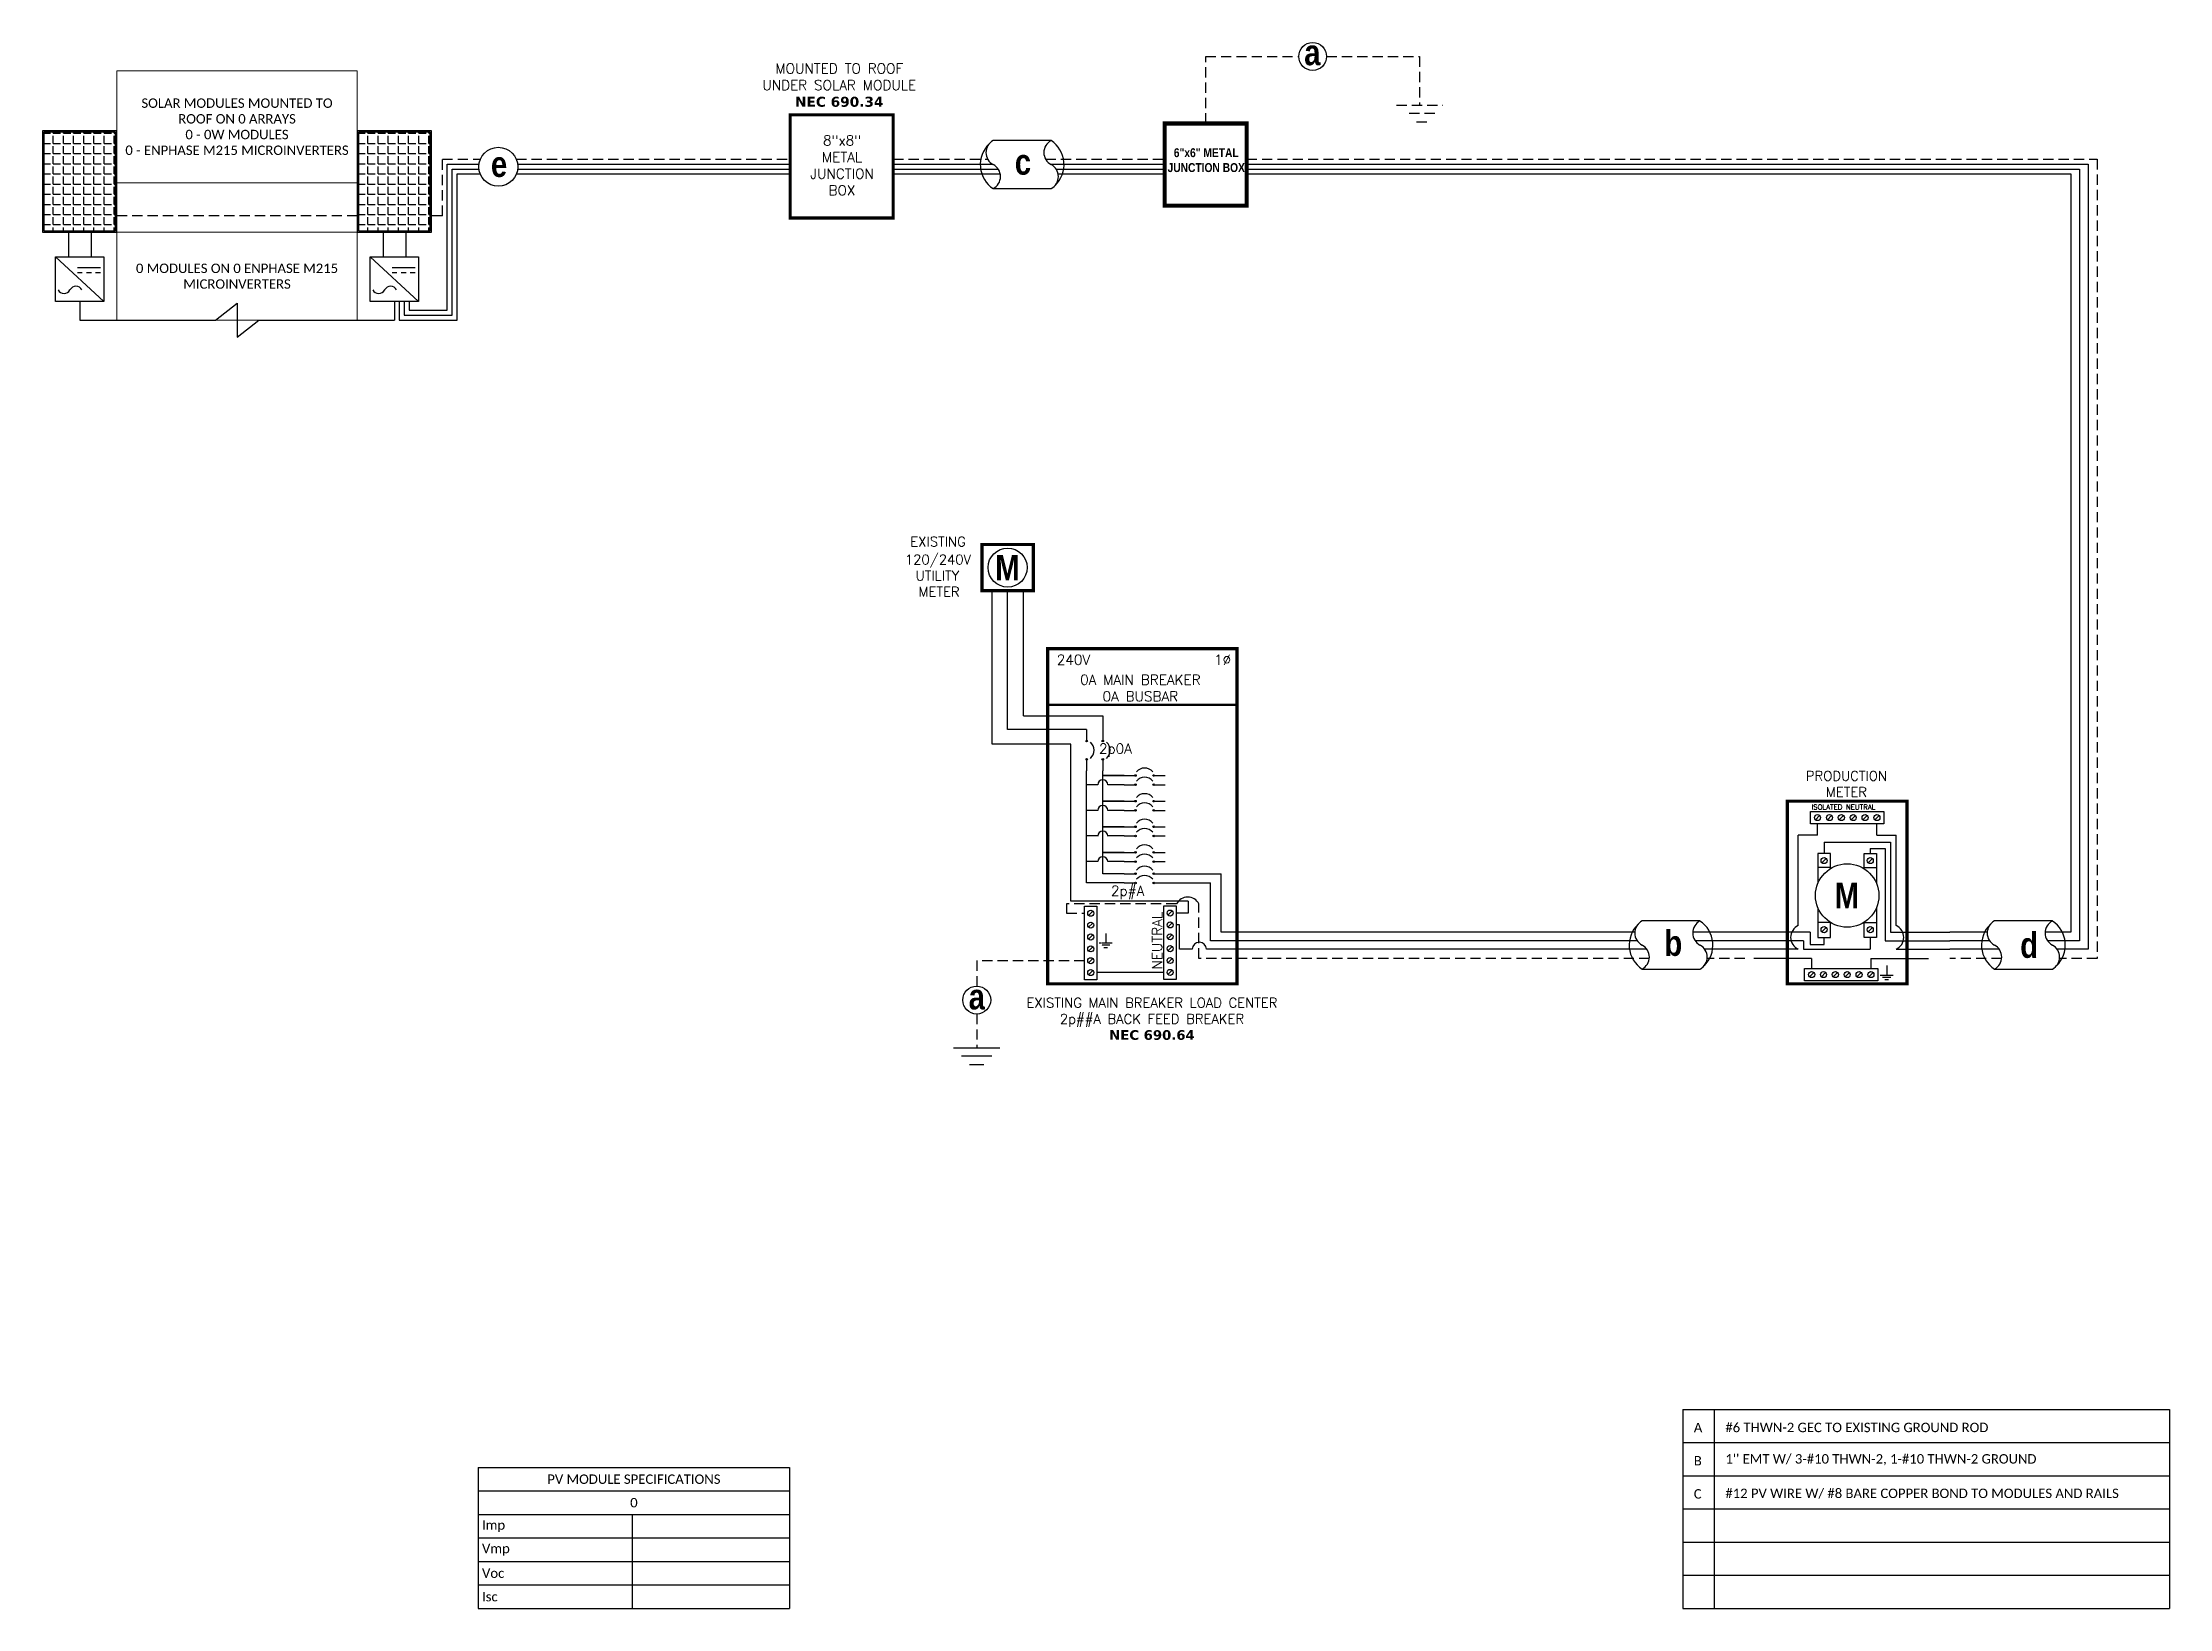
# Model space of a CAD drawing. Header units: feet. Extents: x 10799 to 11579, y 15295 to 15869.
import ezdxf

# ---------------------------------------------------------------- set-up
doc = ezdxf.new("R2010")
doc.units = ezdxf.units.FT
doc.header["$MEASUREMENT"] = 0
doc.linetypes.add('HIDDEN', pattern=[0.375, 0.25, -0.125])
for name, color, linetype in [('ONE LINE BLOCKS', 7, 'Continuous'), ('TABLES', 7, 'Continuous'), ('TEXT', 7, 'Continuous'), ('Z - TITLEBLOCK TXT', 7, 'Continuous')]:
    doc.layers.add(name, color=color, linetype=linetype)
doc.styles.add('ONE LINE TXT', font='techb___.ttf')
doc.styles.get("Standard").update_dxf_attribs({"font": 'simplex.shx'})

# ---------------------------------------------------------------- blocks, each defined once
blk = doc.blocks.new('*T6')
at = {"layer": 'Defpoints', "color": 8, "linetype": 'ByBlock', "lineweight": 0, "transparency": 16777216}
for p, q in [((0, 0), (88.16, 0)), ((0, 0), (0, -91.46)), ((88.16, 0), (88.16, -91.46)), ((0, -41.08), (88.16, -41.08)), ((0, -59.24), (88.16, -59.24)), ((0, -91.46), (88.16, -91.46))]:
    blk.add_line(p, q, dxfattribs=at)
at = {"color": 0, "linetype": 'Continuous', "transparency": 16777216, "char_height": 3.4544, "width": 80.0359, "attachment_point": 5}
for s, insert in [('{\\fCalibri|b0|i0|c0;SOLAR MODULES MOUNTED TO ROOF ON 0 ARRAYS^J0 - 0W MODULES^J0 - ENPHASE M215 MICROINVERTERS', (44.08, -20.54)), ('{\\fCalibri|b0|i0|c0;', (44.08, -50.16)), ('{\\fCalibri|b0|i0|c0;0 MODULES ON 0 ENPHASE M215 MICROINVERTERS', (44.08, -75.35))]:
    blk.add_mtext(s, dxfattribs=dict(at, insert=insert))
blk = doc.blocks.new('M_METER PAN')
at = {"color": 253, "linetype": 'Continuous'}
for p, q in [((4.73, 8.02), (4.73, 8.75)), ((8.59, 8.02), (8.59, 8.75)), ((4.73, 8.02), (3.48, 8.02)), ((3.48, 2.14), (3.48, 8.02)), ((8.59, 8.02), (9.84, 8.02)), ((9.84, 2.14), (9.84, 8.02)), ((3.48, 0.61), (0, 0.61)), ((9.84, 0.61), (13.32, 0.61))]:
    blk.add_line(p, q, dxfattribs=at)
at = {"color": 7, "linetype": 'Continuous'}
for p, q in [((5.16, 7.56), (5.16, 6.82)), ((5.16, 7.56), (9.47, 7.56)), ((9.47, 7.56), (9.47, 1.71)), ((4.25, 1.71), (0, 1.71)), ((4.25, 1.71), (4.25, 0.9)), ((9.47, 1.71), (13.32, 1.71)), ((4.25, 0.9), (5.16, 0.9)), ((5.16, 0.9), (5.16, 1.37))]:
    blk.add_line(p, q, dxfattribs=at)
at = {"color": 10, "linetype": 'Continuous'}
for p, q in [((8.16, 7.14), (8.16, 6.82)), ((8.16, 7.14), (9.12, 7.14)), ((9.12, 7.14), (9.12, 1.15)), ((3.83, 1.15), (0, 1.15)), ((3.83, 1.15), (3.83, 0.61)), ((3.83, 0.61), (8.16, 0.61)), ((8.16, 1.37), (8.16, 0.61)), ((9.12, 1.15), (13.32, 1.15))]:
    blk.add_line(p, q, dxfattribs=at)
at = {"color": 1, "linetype": 'Continuous'}
for p, q in [((5.57, 5.9), (4.76, 5.9)), ((7.76, 5.9), (8.56, 5.9)), ((5.57, 2.33), (4.76, 2.33)), ((7.76, 2.33), (8.56, 2.33))]:
    blk.add_line(p, q, dxfattribs=at)
at = {"color": 253, "linetype": 'Continuous'}
for centre, start, end in [((3.82, 1.37), 113.9997, 246.0003), ((9.5, 1.37), 293.9997, 66.0003)]:
    blk.add_arc(centre, 0.835, start, end, dxfattribs=at)
at = {"layer": 'ONE LINE BLOCKS', "lineweight": 50, "const_width": 0.21}
blk.add_lwpolyline([(2.77, -1.65), (2.77, 10.22), (10.55, 10.22), (10.55, -1.65)], close=True, dxfattribs=at)
at = {"layer": 'TEXT', "color": 92, "linetype": 'HIDDEN', "ltscale": 15}
for p, q in [((4.35, 0), (0, 0)), ((4.35, 0), (4.35, -0.65)), ((8.2, 0), (8.2, -0.65)), ((8.2, 0), (13.32, 0))]:
    blk.add_line(p, q, dxfattribs=at)
at = {"layer": 'TEXT', "color": 92, "linetype": 'Continuous', "flags": 128}
for points in [[(8.81, -1.08), (9.64, -1.08)], [(9.5, -1.23), (8.96, -1.23)], [(9.23, -0.46), (9.23, -1.08)], [(9.35, -1.38), (9.1, -1.38)]]:
    blk.add_lwpolyline(points, dxfattribs=at)
at = {"layer": 'TEXT', "linetype": 'Continuous'}
blk.add_circle((6.66, 4.09), 2.06, dxfattribs=at)
at = {"layer": 'Z - TITLEBLOCK TXT', "color": 1, "linetype": 'Continuous'}
for p, q in [((4.27, 8.75), (4.27, 9.55)), ((4.27, 9.55), (9.05, 9.55)), ((9.05, 8.75), (4.27, 8.75)), ((9.05, 9.55), (9.05, 8.75)), ((4.76, 6.82), (4.76, 4.89)), ((5.57, 6.82), (4.76, 6.82)), ((5.57, 5.84), (5.57, 6.82)), ((7.76, 5.84), (7.76, 6.82)), ((7.76, 6.82), (8.56, 6.82)), ((8.56, 6.82), (8.56, 4.89)), ((4.76, 3.3), (4.76, 1.37)), ((8.56, 3.3), (8.56, 1.37)), ((5.57, 1.37), (5.57, 2.35)), ((7.76, 1.37), (7.76, 2.35)), ((4.76, 1.37), (5.57, 1.37)), ((8.56, 1.37), (7.76, 1.37)), ((3.89, -1.45), (3.89, -0.65)), ((3.89, -0.65), (8.66, -0.65)), ((8.66, -0.65), (8.66, -1.45)), ((8.66, -1.45), (3.89, -1.45))]:
    blk.add_line(p, q, dxfattribs=at)
at = {"layer": 'Z - TITLEBLOCK TXT', "color": 4, "linetype": 'Continuous'}
for p, q in [((4.87, 9.29), (4.6, 9.01)), ((5.64, 9.29), (5.37, 9.01)), ((6.42, 9.29), (6.14, 9.01)), ((7.19, 9.29), (6.91, 9.01)), ((7.96, 9.29), (7.68, 9.01)), ((8.73, 9.29), (8.45, 9.01)), ((5.3, 6.5), (5.02, 6.22)), ((8.3, 6.5), (8.02, 6.22)), ((5.3, 2.01), (5.02, 1.73)), ((8.3, 2.01), (8.02, 1.73)), ((4.49, -0.91), (4.21, -1.19)), ((5.26, -0.91), (4.98, -1.19)), ((6.03, -0.91), (5.75, -1.19)), ((6.8, -0.91), (6.52, -1.19)), ((7.57, -0.91), (7.29, -1.19)), ((8.34, -0.91), (8.06, -1.19))]:
    blk.add_line(p, q, dxfattribs=at)
for centre in [(4.73, 9.15), (5.51, 9.15), (6.28, 9.15), (7.05, 9.15), (7.82, 9.15), (8.59, 9.15), (5.16, 6.36), (8.16, 6.36), (5.16, 1.87), (8.16, 1.87), (4.35, -1.05), (5.12, -1.05), (5.89, -1.05), (6.66, -1.05), (7.43, -1.05), (8.2, -1.05)]:
    blk.add_circle(centre, 0.197, dxfattribs=at)
at = {"layer": 'TABLES', "color": 4, "linetype": 'Continuous'}
blk.add_text('ISOLATED NEUTRAL', height=0.3321, dxfattribs=at).set_placement((4.34, 9.67))
at = {"layer": 'TEXT', "color": 1, "insert": (6.61, 11.34), "char_height": 0.6278, "attachment_point": 5}
blk.add_mtext_dynamic_manual_height_columns('PRODUCTION METER', width=1.3203, gutter_width=7.17, heights=[0], dxfattribs=at)
at = {"layer": 'Z - TITLEBLOCK TXT', "color": 253, "linetype": 'Continuous', "style": 'ONE LINE TXT'}
blk.add_text('M', height=1.66, dxfattribs=at).set_placement((5.85, 3.26))
blk = doc.blocks.new('*U7')
at = {"color": 0}
blk.add_blockref('M_METER PAN', (0, 0), dxfattribs=at)
blk = doc.blocks.new('*T4')
at = {"layer": 'Z - TITLEBLOCK TXT', "color": 0, "lineweight": -2, "transparency": 16777216}
for p, q in [((0, 0), (114.19, 0)), ((0, 0), (0, -51.69)), ((114.19, 0), (114.19, -51.69)), ((0, -8.62), (114.19, -8.62)), ((0, -17.23), (114.19, -17.23)), ((56.41, -17.23), (56.41, -51.69)), ((0, -25.85), (114.19, -25.85)), ((0, -34.46), (114.19, -34.46)), ((0, -43.08), (114.19, -43.08)), ((0, -51.69), (114.19, -51.69))]:
    blk.add_line(p, q, dxfattribs=at)
at = {"layer": 'Z - TITLEBLOCK TXT', "color": 0, "linetype": 'Continuous', "transparency": 16777216, "char_height": 3.4544}
for s, insert, width, attachment_point in [('{\\fCalibri|b0|i0|c0;PV MODULE SPECIFICATIONS', (57.09, -4.31), 111.433, 5), ('{\\fCalibri|b0|i0|c0;0', (57.09, -12.92), 111.433, 5), ('{\\fCalibri|b0|i0|c0;Imp', (1.38, -21.54), 53.6551, 4), ('{\\fCalibri|b0|i0|c0;', (57.78, -21.54), 55.0254, 4), ('{\\fCalibri|b0|i0|c0;Vmp', (1.38, -30.15), 53.6551, 4), ('{\\fCalibri|b0|i0|c0;', (57.78, -30.15), 55.0254, 4), ('{\\fCalibri|b0|i0|c0;Voc', (1.38, -38.77), 53.6551, 4), ('{\\fCalibri|b0|i0|c0;', (57.78, -38.77), 55.0254, 4), ('{\\fCalibri|b0|i0|c0;Isc', (1.38, -47.39), 53.6551, 4), ('{\\fCalibri|b0|i0|c0;', (57.78, -47.39), 55.0254, 4)]:
    blk.add_mtext(s, dxfattribs=dict(at, insert=insert, width=width, attachment_point=attachment_point))
blk = doc.blocks.new('*T5')
at = {"linetype": 'ByBlock', "lineweight": -2, "transparency": 16777216}
for p, q in [((0, 0), (178.52, 0)), ((0, 0), (0, -72.97)), ((11.58, 0), (11.58, -72.97)), ((178.52, 0), (178.52, -72.97)), ((0, -12.11), (178.52, -12.11)), ((0, -24.28), (178.52, -24.28)), ((0, -36.46), (178.52, -36.46)), ((0, -48.64), (178.52, -48.64)), ((0, -60.81), (178.52, -60.81)), ((0, -72.97), (178.52, -72.97))]:
    blk.add_line(p, q, dxfattribs=at)
at = {"color": 0, "linetype": 'Continuous', "transparency": 16777216, "char_height": 3.4544, "attachment_point": 7}
for s, insert, width in [('{\\fCalibri|b0|i0|c0;A', (4.06, -8.36), 3.4544), ('{\\fCalibri|b0|i0|c0;#6 THWN-2 GEC TO EXISTING GROUND ROD', (15.65, -8.36), 158.8095), ('{\\fCalibri|b0|i0|c0;B', (4.06, -20.53), 3.4544), ("{\\fCalibri|b0|i0|c0;1'' EMT W/ 3-#10 THWN-2, 1-#10 THWN-2 GROUND", (15.65, -20.53), 158.8095), ('{\\fCalibri|b0|i0|c0;C', (4.06, -32.71), 3.4544), ('{\\fCalibri|b0|i0|c0;#12 PV WIRE W/ #8 BARE COPPER BOND TO MODULES AND RAILS', (15.65, -32.71), 158.8095), ('{\\fCalibri|b0|i0|c0;', (4.06, -44.89), 3.4544), ('{\\fCalibri|b0|i0|c0;', (15.65, -44.89), 158.8095), ('{\\fCalibri|b0|i0|c0;', (4.06, -57.06), 3.4544), ('{\\fCalibri|b0|i0|c0;', (15.65, -57.06), 158.8095), ('{\\fCalibri|b0|i0|c0;', (4.06, -69.22), 3.4544), ('{\\fCalibri|b0|i0|c0;', (15.65, -69.22), 158.8095)]:
    blk.add_mtext(s, dxfattribs=dict(at, insert=insert, width=width))
blk = doc.blocks.new('*U8')
at = {"layer": 'ONE LINE BLOCKS', "linetype": 'Continuous'}
h = blk.add_hatch(color=1, dxfattribs=at)
h.dxf.hatch_style = 1
edge = h.paths.add_edge_path()
edge.add_arc((-70.09, 79.71), 0.291, 0, 360)
h = blk.add_hatch(color=1, dxfattribs=at)
h.dxf.hatch_style = 1
edge = h.paths.add_edge_path()
edge.add_arc((-64.17, 79.71), 0.291, 0, 360)
h = blk.add_hatch(color=1, dxfattribs=at)
h.dxf.hatch_style = 1
edge = h.paths.add_edge_path()
edge.add_arc((-70.09, 73.04), 0.291, 0, 360)
h = blk.add_hatch(color=1, dxfattribs=at)
h.dxf.hatch_style = 1
edge = h.paths.add_edge_path()
edge.add_arc((-64.17, 73.04), 0.291, 0, 360)
h = blk.add_hatch(color=1, dxfattribs=at)
h.dxf.hatch_style = 1
edge = h.paths.add_edge_path()
edge.add_arc((-52.18, 67.09), 0.291, 0, 360)
h = blk.add_hatch(color=1, dxfattribs=at)
h.dxf.hatch_style = 1
edge = h.paths.add_edge_path()
edge.add_arc((-52.18, 63.72), 0.291, 0, 360)
h = blk.add_hatch(color=1, dxfattribs=at)
h.dxf.hatch_style = 1
edge = h.paths.add_edge_path()
edge.add_arc((-45.5, 67.09), 0.291, 0, 360)
h = blk.add_hatch(color=1, dxfattribs=at)
h.dxf.hatch_style = 1
edge = h.paths.add_edge_path()
edge.add_arc((-45.5, 63.72), 0.291, 0, 360)
h = blk.add_hatch(color=1, dxfattribs=at)
h.dxf.hatch_style = 1
edge = h.paths.add_edge_path()
edge.add_arc((-52.18, 57.69), 0.291, 0, 360)
h = blk.add_hatch(color=1, dxfattribs=at)
h.dxf.hatch_style = 1
edge = h.paths.add_edge_path()
edge.add_arc((-45.5, 57.69), 0.291, 0, 360)
h = blk.add_hatch(color=1, dxfattribs=at)
h.dxf.hatch_style = 1
edge = h.paths.add_edge_path()
edge.add_arc((-52.18, 54.31), 0.291, 0, 360)
h = blk.add_hatch(color=1, dxfattribs=at)
h.dxf.hatch_style = 1
edge = h.paths.add_edge_path()
edge.add_arc((-52.18, 48.29), 0.291, 0, 360)
h = blk.add_hatch(color=1, dxfattribs=at)
h.dxf.hatch_style = 1
edge = h.paths.add_edge_path()
edge.add_arc((-45.5, 54.31), 0.291, 0, 360)
h = blk.add_hatch(color=1, dxfattribs=at)
h.dxf.hatch_style = 1
edge = h.paths.add_edge_path()
edge.add_arc((-45.5, 48.29), 0.291, 0, 360)
h = blk.add_hatch(color=1, dxfattribs=at)
h.dxf.hatch_style = 1
edge = h.paths.add_edge_path()
edge.add_arc((-52.18, 44.91), 0.291, 0, 360)
h = blk.add_hatch(color=1, dxfattribs=at)
h.dxf.hatch_style = 1
edge = h.paths.add_edge_path()
edge.add_arc((-52.18, 38.89), 0.291, 0, 360)
h = blk.add_hatch(color=1, dxfattribs=at)
h.dxf.hatch_style = 1
edge = h.paths.add_edge_path()
edge.add_arc((-45.5, 44.91), 0.291, 0, 360)
h = blk.add_hatch(color=1, dxfattribs=at)
h.dxf.hatch_style = 1
edge = h.paths.add_edge_path()
edge.add_arc((-45.5, 38.89), 0.291, 0, 360)
h = blk.add_hatch(color=1, dxfattribs=at)
h.dxf.hatch_style = 1
edge = h.paths.add_edge_path()
edge.add_arc((-52.18, 35.51), 0.291, 0, 360)
h = blk.add_hatch(color=1, dxfattribs=at)
h.dxf.hatch_style = 1
edge = h.paths.add_edge_path()
edge.add_arc((-52.18, 31.06), 0.291, 0, 360)
h = blk.add_hatch(color=1, dxfattribs=at)
h.dxf.hatch_style = 1
edge = h.paths.add_edge_path()
edge.add_arc((-45.5, 35.51), 0.291, 0, 360)
h = blk.add_hatch(color=1, dxfattribs=at)
h.dxf.hatch_style = 1
edge = h.paths.add_edge_path()
edge.add_arc((-45.5, 31.06), 0.291, 0, 360)
h = blk.add_hatch(color=1, dxfattribs=at)
h.dxf.hatch_style = 1
edge = h.paths.add_edge_path()
edge.add_arc((-52.18, 27.68), 0.291, 0, 360)
h = blk.add_hatch(color=1, dxfattribs=at)
h.dxf.hatch_style = 1
edge = h.paths.add_edge_path()
edge.add_arc((-45.5, 27.68), 0.291, 0, 360)
at = {"color": 10, "linetype": 'Continuous'}
for p, q in [((-24.71, 6.49), (-24.71, 27.68)), ((-20.67, 27.68), (-20.67, 27.68)), ((-20.67, 27.68), (-20.67, 27.68)), ((0, 6.49), (-24.71, 6.49))]:
    blk.add_line(p, q, dxfattribs=at)
at = {"color": 7, "linetype": 'Continuous'}
for p, q in [((-20.69, 9.66), (-20.69, 31.06)), ((0, 9.66), (-20.69, 9.66))]:
    blk.add_line(p, q, dxfattribs=at)
at = {"color": 253, "linetype": 'Continuous'}
for p, q in [((-36.04, 12.29), (-37.2, 12.29)), ((-36.04, 3.45), (-36.04, 12.29)), ((-31.39, 3.45), (-36.04, 3.45)), ((0, 3.45), (-26.11, 3.45))]:
    blk.add_line(p, q, dxfattribs=at)
at = {"color": 7, "linetype": 'Continuous'}
blk.add_circle((-110.4, -15.26), 5.11, dxfattribs=at)
at = {"color": 253, "linetype": 'Continuous'}
blk.add_arc((-28.75, 3.3), 2.64, 3.28193, 176.71807, dxfattribs=at)
at = {"layer": 'ONE LINE BLOCKS', "lineweight": 50}
for p, q in [((-108.51, 134.89), (-108.51, 151.79)), ((-108.51, 151.79), (-89.65, 151.79)), ((-89.65, 151.79), (-89.65, 134.89)), ((-89.65, 134.89), (-108.51, 134.89)), ((-84.43, 92.98), (-14.91, 92.98))]:
    blk.add_line(p, q, dxfattribs=at)
at = {"layer": 'ONE LINE BLOCKS', "lineweight": 50, "const_width": 1.19}
for points in [[(-108.51, 134.89), (-108.51, 151.79), (-89.65, 151.79), (-89.65, 134.89)], [(-84.43, -9.3), (-84.43, 113.61), (-14.91, 113.61), (-14.91, -9.3)]]:
    blk.add_lwpolyline(points, close=True, dxfattribs=at)
at = {"layer": 'TEXT', "color": 92, "linetype": 'HIDDEN', "ltscale": 15}
for p, q in [((-77.46, 20.02), (-77.46, 16.57)), ((-37.13, 20.02), (-77.46, 20.02)), ((-77.46, 16.57), (-70.87, 16.57)), ((-28.89, 0), (-28.89, 20.02)), ((0, 0), (-28.89, 0)), ((-70.87, -0.83), (-110.4, -0.83)), ((-110.4, -0.83), (-110.4, -10.15)), ((-110.4, -20.38), (-110.4, -32.73))]:
    blk.add_line(p, q, dxfattribs=at)
at = {"layer": 'TEXT', "color": 92, "linetype": 'Continuous', "ltscale": 15}
blk.add_line((-41.74, -5.18), (-66.33, -5.18), dxfattribs=at)
at = {"layer": 'TEXT', "color": 92, "linetype": 'HIDDEN', "flags": 128}
for points in [[(-63.1, 9.2), (-63.11, 5.69)], [(-65.45, 5.69), (-60.77, 5.69)], [(-61.58, 4.83), (-64.64, 4.83)], [(-62.39, 3.96), (-63.82, 3.96)]]:
    blk.add_lwpolyline(points, dxfattribs=at)
at = {"layer": 'TEXT', "color": 92, "linetype": 'Continuous', "ltscale": 4, "flags": 128}
for points in [[(-118.88, -32.73), (-101.92, -32.73)], [(-104.86, -35.88), (-115.94, -35.88)], [(-107.8, -39.02), (-113, -39.02)]]:
    blk.add_lwpolyline(points, dxfattribs=at)
at = {"layer": 'TEXT', "linetype": 'Continuous'}
blk.add_circle((-99.08, 143.34), 7.15, dxfattribs=at)
at = {"layer": 'TEXT', "color": 92, "linetype": 'Continuous', "ltscale": 0.3}
blk.add_arc((-33.01, 17.86), 4.65, 27.66392, 152.33608, dxfattribs=at)
at = {"layer": 'Z - TITLEBLOCK TXT', "color": 253, "linetype": 'Continuous'}
for p, q in [((-104.8, 78.58), (-104.8, 134.89)), ((-75.86, 78.58), (-104.8, 78.58)), ((-75.86, 20.99), (-75.86, 78.58)), ((-32.91, 20.99), (-75.86, 20.99)), ((-32.91, 16.64), (-37.2, 16.64)), ((-32.91, 20.99), (-32.91, 16.64))]:
    blk.add_line(p, q, dxfattribs=at)
at = {"layer": 'Z - TITLEBLOCK TXT', "color": 10, "linetype": 'Continuous'}
for p, q in [((-99.08, 83.91), (-99.08, 134.89)), ((-70.09, 83.91), (-99.08, 83.91)), ((-70.09, 27.68), (-70.09, 68.84)), ((-66.04, 63.72), (-70.09, 63.72)), ((-56.38, 63.72), (-62.3, 63.72)), ((-66.04, 54.31), (-70.09, 54.31)), ((-56.38, 54.31), (-62.3, 54.31)), ((-66.04, 44.91), (-70.09, 44.91)), ((-56.38, 44.91), (-62.3, 44.91)), ((-66.04, 35.51), (-70.09, 35.51)), ((-56.38, 35.51), (-62.3, 35.51)), ((-56.38, 27.68), (-70.09, 27.68)), ((-41.31, 27.68), (-24.71, 27.68))]:
    blk.add_line(p, q, dxfattribs=at)
at = {"layer": 'Z - TITLEBLOCK TXT', "color": 7, "linetype": 'Continuous'}
for p, q in [((-93.24, 89.01), (-93.24, 134.89)), ((-93.24, 89.01), (-64.17, 89.01)), ((-64.17, 89.01), (-64.17, 83.91)), ((-64.17, 67.09), (-64.17, 68.84)), ((-64.17, 57.69), (-64.17, 67.09)), ((-64.17, 67.09), (-56.38, 67.09)), ((-56.38, 67.09), (-64.17, 67.09)), ((-64.17, 48.29), (-64.17, 57.69)), ((-64.17, 57.69), (-56.38, 57.69)), ((-56.38, 57.69), (-64.17, 57.69)), ((-64.17, 38.89), (-64.17, 48.29)), ((-64.17, 48.29), (-56.38, 48.29)), ((-56.38, 48.29), (-64.17, 48.29)), ((-64.17, 31.06), (-64.17, 38.89)), ((-64.17, 38.89), (-56.38, 38.89)), ((-56.38, 38.89), (-64.17, 38.89)), ((-56.38, 31.06), (-64.17, 31.06)), ((-41.31, 31.06), (-20.69, 31.06))]:
    blk.add_line(p, q, dxfattribs=at)
at = {"layer": 'Z - TITLEBLOCK TXT', "color": 1, "linetype": 'Continuous'}
for p, q in [((-70.87, -7.78), (-70.87, 19.17)), ((-70.87, 19.17), (-66.33, 19.17)), ((-66.33, 19.17), (-66.33, -7.78)), ((-41.74, -7.71), (-41.74, 19.24)), ((-41.74, 19.24), (-37.2, 19.24)), ((-37.2, 19.24), (-37.2, -7.71)), ((-66.33, -7.78), (-70.87, -7.78)), ((-37.2, -7.71), (-41.74, -7.71))]:
    blk.add_line(p, q, dxfattribs=at)
at = {"layer": 'Z - TITLEBLOCK TXT', "color": 4, "linetype": 'Continuous'}
for p, q in [((-67.81, 17.35), (-69.38, 15.78)), ((-38.69, 17.43), (-40.26, 15.85)), ((-67.81, 13), (-69.38, 11.43)), ((-67.81, 8.65), (-69.38, 7.08)), ((-38.69, 13.08), (-40.26, 11.5)), ((-38.69, 8.73), (-40.26, 7.15)), ((-67.81, 4.3), (-69.38, 2.73)), ((-38.69, 4.38), (-40.26, 2.8)), ((-38.69, 0.03), (-40.26, -1.55)), ((-67.81, -0.05), (-69.38, -1.62)), ((-67.81, -4.4), (-69.38, -5.97)), ((-38.69, -4.33), (-40.26, -5.9))]:
    blk.add_line(p, q, dxfattribs=at)
at = {"layer": 'Z - TITLEBLOCK TXT', "color": 1, "linetype": 'Continuous', "flags": 128}
for points in [[(-70.09, 83.91), (-70.09, 79.71)], [(-70.09, 83.91), (-70.09, 79.71)], [(-64.17, 83.91), (-64.17, 79.71)], [(-64.17, 83.91), (-64.17, 79.71)], [(-70.09, 73.04), (-70.09, 68.84)], [(-64.17, 73.04), (-64.17, 68.84)], [(-56.38, 67.09), (-52.18, 67.09)], [(-56.38, 67.09), (-52.18, 67.09)], [(-56.38, 63.72), (-52.18, 63.72)], [(-56.38, 63.72), (-52.18, 63.72)], [(-45.5, 67.09), (-41.31, 67.09)], [(-45.5, 63.72), (-41.31, 63.72)], [(-56.38, 57.69), (-52.18, 57.69)], [(-56.38, 57.69), (-52.18, 57.69)], [(-45.5, 57.69), (-41.31, 57.69)], [(-56.38, 54.31), (-52.18, 54.31)], [(-56.38, 54.31), (-52.18, 54.31)], [(-56.38, 48.29), (-52.18, 48.29)], [(-56.38, 48.29), (-52.18, 48.29)], [(-45.5, 54.31), (-41.31, 54.31)], [(-45.5, 48.29), (-41.31, 48.29)], [(-56.38, 44.91), (-52.18, 44.91)], [(-56.38, 44.91), (-52.18, 44.91)], [(-45.5, 44.91), (-41.31, 44.91)], [(-56.38, 38.89), (-52.18, 38.89)], [(-56.38, 38.89), (-52.18, 38.89)], [(-56.38, 35.51), (-52.18, 35.51)], [(-56.38, 35.51), (-52.18, 35.51)], [(-45.5, 38.89), (-41.31, 38.89)], [(-45.5, 35.51), (-41.31, 35.51)], [(-56.38, 31.06), (-52.18, 31.06)], [(-56.38, 31.06), (-52.18, 31.06)], [(-56.38, 27.68), (-52.18, 27.68)], [(-56.38, 27.68), (-52.18, 27.68)], [(-45.5, 31.06), (-41.31, 31.06)], [(-45.5, 27.68), (-41.31, 27.68)]]:
    blk.add_lwpolyline(points, dxfattribs=at)
at = {"layer": 'Z - TITLEBLOCK TXT', "color": 1, "linetype": 'Continuous'}
for centre in [(-70.09, 79.71), (-64.17, 79.71), (-70.09, 73.04), (-64.17, 73.04), (-52.18, 67.09), (-52.18, 63.72), (-45.5, 67.09), (-45.5, 63.72), (-52.18, 57.69), (-45.5, 57.69), (-52.18, 54.31), (-52.18, 48.29), (-45.5, 54.31), (-45.5, 48.29), (-52.18, 44.91), (-52.18, 38.89), (-45.5, 44.91), (-45.5, 38.89), (-52.18, 35.51), (-52.18, 31.06), (-45.5, 35.51), (-45.5, 31.06), (-52.18, 27.68), (-45.5, 27.68)]:
    blk.add_circle(centre, 0.291, dxfattribs=at)
at = {"layer": 'Z - TITLEBLOCK TXT', "color": 4, "linetype": 'Continuous'}
for centre in [(-68.6, 16.57), (-39.47, 16.64), (-68.6, 12.22), (-68.6, 7.87), (-39.47, 12.29), (-39.47, 7.94), (-68.6, 3.52), (-68.6, -0.83), (-39.47, 3.59), (-39.47, -0.76), (-68.6, -5.18), (-39.47, -5.11)]:
    blk.add_circle(centre, 1.11, dxfattribs=at)
at = {"layer": 'Z - TITLEBLOCK TXT', "color": 1, "linetype": 'Continuous'}
for centre, start, end in [((-71.28, 76.38), 310.3392, 49.6608), ((-65.36, 76.38), 310.3392, 49.6608), ((-48.84, 65.9), 40.3392, 139.6608), ((-48.84, 62.52), 40.3392, 139.6608), ((-48.84, 56.5), 40.3392, 139.6608), ((-48.84, 53.12), 40.3392, 139.6608), ((-48.84, 47.1), 40.3392, 139.6608), ((-48.84, 43.72), 40.3392, 139.6608), ((-48.84, 37.69), 40.3392, 139.6608), ((-48.84, 34.31), 40.3392, 139.6608), ((-48.84, 29.86), 40.3392, 139.6608), ((-48.84, 26.48), 40.3392, 139.6608)]:
    blk.add_arc(centre, 3.93, start, end, dxfattribs=at)
at = {"layer": 'Z - TITLEBLOCK TXT', "color": 10, "linetype": 'Continuous'}
for centre in [(-64.17, 63.61), (-64.17, 54.21), (-64.17, 44.8), (-64.17, 35.4)]:
    blk.add_arc(centre, 1.87, 3.2937, 176.7063, dxfattribs=at)
at = {"layer": 'TABLES', "color": 1, "linetype": 'Continuous'}
blk.add_text('NEUTRAL', height=3.658, rotation=90, dxfattribs=at).set_placement((-42.4, -4.09))
at = {"layer": 'TEXT', "color": 1}
for s, p in [('120/240V', (-136.78, 144.52)), ('EXISTING', (-134.76, 151.1)), ('UTILITY', (-132.82, 138.61)), ('METER', (-131.72, 132.71))]:
    blk.add_text(s, height=3.543, dxfattribs=at).set_placement(p)
at = {"layer": 'TEXT', "color": 1, "attachment_point": 5}
for s, width, gutter_width, heights, insert, char_height in [('240V', 0.1481, 0.75, [0], (-74.92, 109.56), 3.658), ('1∅', 0.1481, 0.75, [0], (-20.22, 109.56), 3.658), ('0A MAIN BREAKER\\P0A BUSBAR', 94.6859, 0.75, [0], (-50.38, 99.17), 3.6576), ('2p0A', 0.1481, 0.75, [0], (-59.53, 76.34), 3.658), ('2p#A', 0.1481, 0.75, [0], (-55.05, 24.24), 3.658), ('EXISTING MAIN BREAKER LOAD CENTER\\P2p##A BACK FEED BREAKER\\P{\\fVerdana|b1|i0|c0|p34;NEC 690.64}', 140.5774, 97.94, [58.72], (-46.13, -22.19), 3.5433)]:
    blk.add_mtext_dynamic_manual_height_columns(s, width=width, gutter_width=gutter_width, heights=heights, dxfattribs=dict(at, insert=insert, char_height=char_height))
at = {"layer": 'Z - TITLEBLOCK TXT', "color": 253, "linetype": 'Continuous', "style": 'ONE LINE TXT'}
blk.add_text('M', height=9.38, dxfattribs=at).set_placement((-103.64, 138.62))
at = {"layer": 'Z - TITLEBLOCK TXT', "color": 1, "linetype": 'Continuous', "insert": (-113.36, -9.32), "char_height": 9.3833, "attachment_point": 1, "style": 'ONE LINE TXT'}
blk.add_mtext_dynamic_manual_height_columns('{\\W1;\\C256;a}', width=0.1385, gutter_width=2.13, heights=[0], dxfattribs=at)

msp = doc.modelspace()

# ---------------------------------------------------------------- hatches: boundary and pattern name
at = {"layer": 'ONE LINE BLOCKS', "linetype": 'Continuous'}
h = msp.add_hatch(dxfattribs=at)
h.set_pattern_fill('ANGLE', color=256, scale=13.54666)
h.set_pattern_definition([(0, (10862.3962, 3817.9184), (0, 3.7253315), [2.709332, -1.0159995]), (90, (10862.3962, 3817.9184), (-3.7253315, 2e-16), [2.709332, -1.0159995])])
h.paths.add_polyline_path([(10799.38, 15836.22), (10799.38, 15800.03), (10825.62, 15800.03), (10825.62, 15836.22)])
h = msp.add_hatch(dxfattribs=at)
h.set_pattern_fill('ANGLE', color=256, scale=13.54666)
h.set_pattern_definition([(0, (10977.816, 3817.9184), (0, 3.7253315), [2.709332, -1.0159995]), (90, (10977.816, 3817.9184), (-3.7253315, 2e-16), [2.709332, -1.0159995])])
h.paths.add_polyline_path([(10914.8, 15836.22), (10914.8, 15800.03), (10941.04, 15800.03), (10941.04, 15836.22)])

# ---------------------------------------------------------------- linework, layer by layer
at = {"color": 7, "linetype": 'Continuous'}
for p, q in [((11168.81, 15833.15), (11147.57, 15833.15)), ((11147.57, 15815.52), (11168.81, 15815.52)), ((11382.91, 15542.89), (11251.93, 15542.89)), ((11406.81, 15546.97), (11385.56, 15546.97)), ((11423.21, 15542.89), (11404.15, 15542.89)), ((11512.16, 15542.89), (11498.41, 15542.89)), ((11536.06, 15546.97), (11514.81, 15546.97)), ((11542.79, 15542.89), (11533.4, 15542.89)), ((11385.56, 15529.34), (11406.81, 15529.34)), ((11514.81, 15529.34), (11536.06, 15529.34))]:
    msp.add_line(p, q, dxfattribs=at)
at = {"color": 253, "linetype": 'Continuous'}
for p, q in [((10947.33, 15770.91), (10947.33, 15824.51)), ((10947.33, 15824.51), (10958.97, 15824.51)), ((10973.12, 15824.51), (11073.09, 15824.51)), ((11110.87, 15824.51), (11147.26, 15824.51)), ((11168.5, 15824.51), (11210.46, 15824.51)), ((11240.56, 15824.51), (11388.18, 15824.51)), ((11388.18, 15824.51), (11549.23, 15824.51)), ((11549.23, 15824.51), (11549.23, 15536.68)), ((10933.33, 15770.91), (10947.33, 15770.91)), ((11387.27, 15536.68), (11251.93, 15536.68)), ((11423.21, 15536.68), (11408.52, 15536.68)), ((11516.52, 15536.68), (11498.41, 15536.68)), ((11549.23, 15536.68), (11537.76, 15536.68))]:
    msp.add_line(p, q, dxfattribs=at)
at = {"color": 10, "linetype": 'Continuous'}
for p, q in [((10949.13, 15769.1), (10949.13, 15822.71)), ((10949.13, 15822.71), (10958.95, 15822.71)), ((10973.13, 15822.71), (11073.09, 15822.71)), ((11110.87, 15822.71), (11149.38, 15822.71)), ((11170.63, 15822.71), (11210.46, 15822.71)), ((11240.56, 15822.71), (11390.3, 15822.71)), ((11390.3, 15822.71), (11546.01, 15822.71)), ((11546.01, 15822.71), (11546.01, 15539.72)), ((10931.53, 15769.1), (10949.13, 15769.1)), ((11383.79, 15539.72), (11251.93, 15539.72)), ((11423.21, 15539.72), (11405.03, 15539.72)), ((11513.04, 15539.72), (11498.41, 15539.72)), ((11546.01, 15539.72), (11534.28, 15539.72))]:
    msp.add_line(p, q, dxfattribs=at)
at = {"linetype": 'Continuous'}
for p, q in [((10950.93, 15767.3), (10950.93, 15820.91)), ((10950.93, 15820.91), (10959.41, 15820.91)), ((10972.68, 15820.91), (11073.09, 15820.91)), ((11110.87, 15820.91), (11150.14, 15820.91)), ((11171.38, 15820.91), (11210.46, 15820.91)), ((11240.56, 15820.91), (11391.05, 15820.91)), ((11391.05, 15820.91), (11542.79, 15820.91)), ((11542.79, 15820.91), (11542.79, 15542.89)), ((10808.35, 15799.52), (10808.35, 15790.51)), ((10816.66, 15799.52), (10816.66, 15790.51)), ((10923.77, 15799.52), (10923.77, 15790.51)), ((10932.08, 15799.52), (10932.08, 15790.51)), ((10803.68, 15790.51), (10821.33, 15790.51)), ((10803.68, 15790.51), (10821.33, 15774.12)), ((10803.68, 15774.12), (10803.68, 15790.51)), ((10821.33, 15790.51), (10821.33, 15774.12)), ((10919.1, 15790.51), (10936.75, 15790.51)), ((10919.1, 15774.12), (10919.1, 15790.51)), ((10919.1, 15790.51), (10936.75, 15774.12)), ((10936.75, 15790.51), (10936.75, 15774.12)), ((10821.33, 15774.12), (10803.68, 15774.12)), ((10936.75, 15774.12), (10919.1, 15774.12)), ((10929.73, 15767.3), (10950.93, 15767.3))]:
    msp.add_line(p, q, dxfattribs=at)
at = {"linetype": 'Continuous', "flags": 128}
for points in [[(10798.88, 15836.72), (10798.88, 15799.52), (10826.13, 15799.52), (10826.13, 15836.72), (10798.88, 15836.72)], [(10914.3, 15836.72), (10914.3, 15799.52), (10941.55, 15799.52), (10941.55, 15836.72), (10914.3, 15836.72)]]:
    msp.add_lwpolyline(points, dxfattribs=at)
for points in [[(10799.38, 15836.22), (10799.38, 15800.03), (10825.62, 15800.03), (10825.62, 15836.22)], [(10914.8, 15836.22), (10914.8, 15800.03), (10941.04, 15800.03), (10941.04, 15836.22)]]:
    msp.add_lwpolyline(points, close=True, dxfattribs=at)
at = {"color": 7, "linetype": 'Continuous'}
for centre, radius in [((11264.74, 15863.98), 5.11), ((10966.04, 15823.54), 7.14)]:
    msp.add_circle(centre, radius, dxfattribs=at)
for centre, start, end in [((11153.42, 15824.33), 133.97324, 236.42648), ((11162.96, 15824.33), 313.97324, 56.42648), ((11391.42, 15538.15), 133.97324, 236.42648), ((11400.96, 15538.15), 313.97324, 56.42648), ((11520.66, 15538.15), 133.97324, 236.42648), ((11530.21, 15538.15), 313.97324, 56.42648)]:
    msp.add_arc(centre, 10.58, start, end, dxfattribs=at)
at = {"layer": 'ONE LINE BLOCKS', "lineweight": 50}
for points, const_width in [([(11110.87, 15804.79), (11073.09, 15804.79), (11073.09, 15842.57), (11110.87, 15842.57)], 1.19), ([(11240.56, 15809.28), (11210.46, 15809.28), (11210.46, 15839.39), (11240.56, 15839.39)], 1.53)]:
    msp.add_lwpolyline(points, close=True, dxfattribs=dict(at, const_width=const_width))
at = {"layer": 'TEXT', "color": 92, "linetype": 'HIDDEN', "ltscale": 15}
for p, q in [((11225.51, 15839.39), (11225.51, 15863.98)), ((11225.51, 15863.98), (11259.62, 15863.98)), ((11269.85, 15863.98), (11303.96, 15863.98)), ((11303.96, 15863.98), (11303.96, 15846.19)), ((10945.52, 15805.57), (10945.52, 15826.31)), ((10945.52, 15826.31), (10959.46, 15826.31)), ((10972.62, 15826.31), (11073.09, 15826.31)), ((11110.87, 15826.31), (11145.53, 15826.31)), ((11166.78, 15826.31), (11210.46, 15826.31)), ((11240.56, 15826.31), (11386.45, 15826.31)), ((11386.45, 15826.31), (11552.45, 15826.31)), ((11552.45, 15826.31), (11552.45, 15533.23)), ((10945.52, 15805.57), (10941.55, 15805.57)), ((11388.2, 15533.23), (11251.93, 15533.23)), ((11423.21, 15533.23), (11409.45, 15533.23)), ((11517.45, 15533.23), (11498.41, 15533.23)), ((11552.45, 15533.23), (11538.69, 15533.23))]:
    msp.add_line(p, q, dxfattribs=at)
at = {"layer": 'TEXT', "color": 92, "linetype": 'HIDDEN', "ltscale": 15, "flags": 128}
for points in [[(11295.48, 15846.19), (11312.44, 15846.19)], [(11309.5, 15843.05), (11298.42, 15843.05)], [(11306.56, 15839.91), (11301.36, 15839.91)], [(10914.3, 15805.57), (10826.13, 15805.57)]]:
    msp.add_lwpolyline(points, dxfattribs=at)
at = {"layer": 'Z - TITLEBLOCK TXT', "color": 7, "linetype": 'Continuous'}
for p, q in [((10820.1, 15786.52), (10811.71, 15786.52)), ((10813.46, 15784.7), (10811.71, 15784.7)), ((10816.78, 15784.7), (10815.03, 15784.7)), ((10820.1, 15784.7), (10818.35, 15784.7)), ((10935.52, 15786.52), (10927.13, 15786.52)), ((10928.88, 15784.7), (10927.13, 15784.7)), ((10932.2, 15784.7), (10930.45, 15784.7)), ((10935.52, 15784.7), (10933.77, 15784.7)), ((10862.26, 15767.3), (10870.21, 15773.57)), ((10870.21, 15773.57), (10870.21, 15761.04)), ((10870.21, 15761.04), (10878.17, 15767.3))]:
    msp.add_line(p, q, dxfattribs=at)
at = {"layer": 'Z - TITLEBLOCK TXT', "linetype": 'Continuous', "flags": 128}
for points in [[(10812.5, 15774.12), (10812.5, 15767.3)], [(10812.5, 15767.3), (10862.26, 15767.3)], [(10878.17, 15767.3), (10927.92, 15767.3)], [(10927.92, 15774.12), (10927.92, 15767.3)], [(10929.73, 15774.12), (10929.73, 15767.3)]]:
    msp.add_lwpolyline(points, dxfattribs=at)
at = {"layer": 'Z - TITLEBLOCK TXT', "color": 10, "linetype": 'Continuous', "flags": 128}
msp.add_lwpolyline([(10931.53, 15774.12), (10931.53, 15769.1)], dxfattribs=at)
at = {"layer": 'Z - TITLEBLOCK TXT', "color": 253, "linetype": 'Continuous', "flags": 128}
msp.add_lwpolyline([(10933.33, 15774.12), (10933.33, 15770.91)], dxfattribs=at)
at = {"layer": 'Z - TITLEBLOCK TXT', "linetype": 'Continuous'}
for centre, radius, start, end in [((11149.88, 15828.74), 4.98, 117.66392, 242.33608), ((11171.12, 15828.74), 4.98, 117.66392, 242.33608), ((11145.26, 15819.93), 4.98, 297.66392, 62.33608), ((11166.5, 15819.93), 4.98, 297.66392, 62.33608), ((10806.75, 15779.53), 2.48, 207.66392, 332.33608), ((10811.13, 15777.23), 2.48, 27.66392, 152.33608), ((10922.17, 15779.53), 2.48, 207.66392, 332.33608), ((10926.55, 15777.23), 2.48, 27.66392, 152.33608), ((11387.88, 15542.56), 4.98, 117.66392, 242.33608), ((11409.12, 15542.56), 4.98, 117.66392, 242.33608), ((11517.12, 15542.56), 4.98, 117.66392, 242.33608), ((11538.37, 15542.56), 4.98, 117.66392, 242.33608), ((11383.25, 15533.74), 4.98, 297.66392, 62.33608), ((11404.5, 15533.74), 4.98, 297.66392, 62.33608), ((11512.5, 15533.74), 4.98, 297.66392, 62.33608), ((11533.74, 15533.74), 4.98, 297.66392, 62.33608)]:
    msp.add_arc(centre, radius, start, end, dxfattribs=at)

# ---------------------------------------------------------------- block references
for name, p in [('*T6', (10826.13, 15858.76)), ('*T5', (11400.48, 15367.85)), ('*T4', (10958.69, 15346.58))]:
    msp.add_blockref(name, p)
at = {"color": 7}
msp.add_blockref('*U8', (11251.93, 15533.23), dxfattribs=at)
at = {"color": 155, "true_color": 0x647190, "xscale": 5.644441731736358, "yscale": 5.644441731736358, "zscale": 5.644441731736358}
msp.add_blockref('*U7', (11423.21, 15533.23), dxfattribs=at)

# ---------------------------------------------------------------- texts
at = {"layer": 'ONE LINE BLOCKS', "color": 1, "linetype": 'Continuous', "insert": (11225.7, 15830.34), "char_height": 3.2756, "width": 28.3929, "attachment_point": 2, "style": 'ONE LINE TXT'}
msp.add_mtext('6"x6" METAL JUNCTION BOX  ', dxfattribs=at)
at = {"layer": 'TEXT', "color": 1, "char_height": 3.6576, "attachment_point": 5}
for s, width, insert in [(' \\PMOUNTED TO ROOF \\PUNDER SOLAR MODULE\\P{\\fVerdana|b1|i0|c0|p34;NEC 690.34}', 72.4158, (11091.1, 15856.49)), ('8"x8" METAL JUNCTION BOX ', 0.4767, (11092.12, 15824.05))]:
    msp.add_mtext_dynamic_manual_height_columns(s, width=width, gutter_width=7.17, heights=[0], dxfattribs=dict(at, insert=insert))
at = {"layer": 'Z - TITLEBLOCK TXT', "color": 1, "linetype": 'Continuous', "char_height": 9.3833, "attachment_point": 1, "style": 'ONE LINE TXT'}
for s, insert in [('{\\W1;\\C256;a}', (11261.64, 15870.17)), ('{\\W1;\\C256;e}', (10963.33, 15829.2)), ('{\\W1;\\C256;c}', (11155.48, 15830.03)), ('{\\W1;\\C256;b}', (11393.74, 15543.57)), ('{\\W1;\\C256;d}', (11524.26, 15542.84))]:
    msp.add_mtext_dynamic_manual_height_columns(s, width=0.1385, gutter_width=2.13, heights=[0], dxfattribs=dict(at, insert=insert))

doc.saveas('drawing.dxf')
